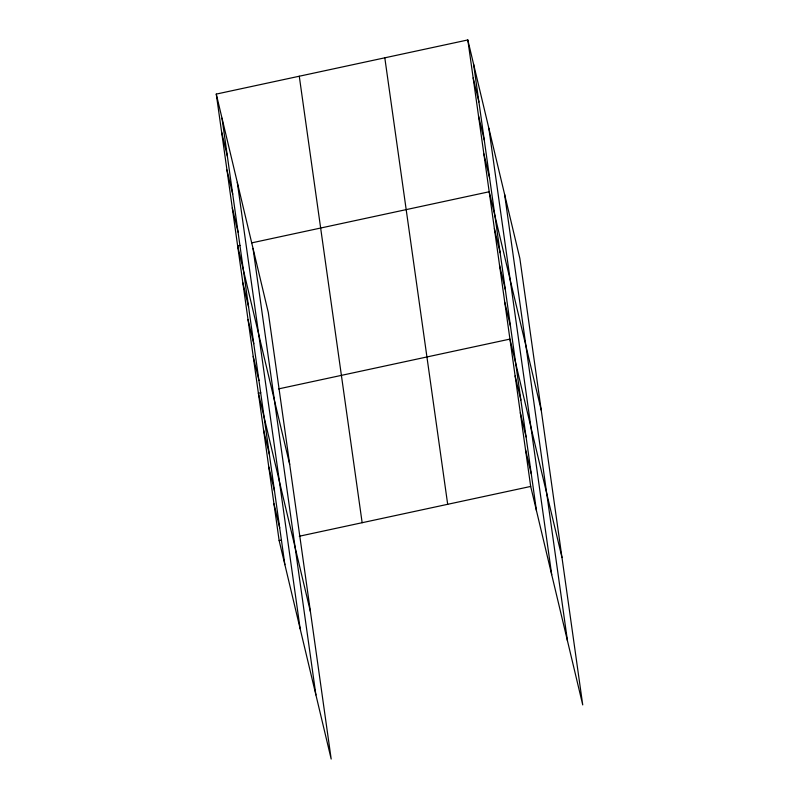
<?xml version="1.0" encoding="UTF-8"?>
<svg xmlns="http://www.w3.org/2000/svg" width="799" height="799" viewBox="0 0 799 799"><rect width="100%" height="100%" fill="white"/><g stroke="black" fill="none" stroke-linecap="round" stroke-linejoin="round"><path stroke-width="1.2" d="M216.269 94.092L268.314 312.559L331.186 759.05L279.141 540.583L216.269 94.092L467.815 39.95L519.859 258.417L582.731 704.908L530.686 486.441L467.815 39.95M240.01 245.393L237.643 245.902L289.687 464.369M251.875 242.836L489.188 191.76L541.243 410.227M260.764 392.728L258.387 393.238L310.431 611.704M278.551 388.903L509.942 339.096L561.987 557.562M279.141 540.583L281.508 540.074M299.295 536.239L530.686 486.441M473.158 77.903L478.911 102.022M478.501 115.855L484.254 139.975M483.844 153.808L489.597 177.927M494.381 228.594L500.124 252.714M499.565 265.428L505.318 289.548M504.758 302.262L510.501 326.382M515.125 375.929L520.878 400.049M520.319 412.773L526.062 436.893M525.502 449.607L531.245 473.727M221.613 132.045L227.355 156.165M226.956 169.997L232.699 194.117M232.299 207.95L238.042 232.07M242.826 282.736L248.579 306.856M248.02 319.57L253.762 343.69M253.203 356.404L258.946 380.524M263.58 430.072L269.323 454.202M268.764 466.916L274.506 491.035M273.947 503.75L279.7 527.869M504.588 194.287L567.46 640.768M488.838 128.21L551.71 574.691M473.567 64.07L536.439 510.561M384.808 57.818L447.68 504.309M299.275 76.225L362.147 522.716M253.033 248.429L315.905 694.92M237.293 182.352L300.164 628.833M222.012 118.212L284.883 564.703"/></g></svg>
